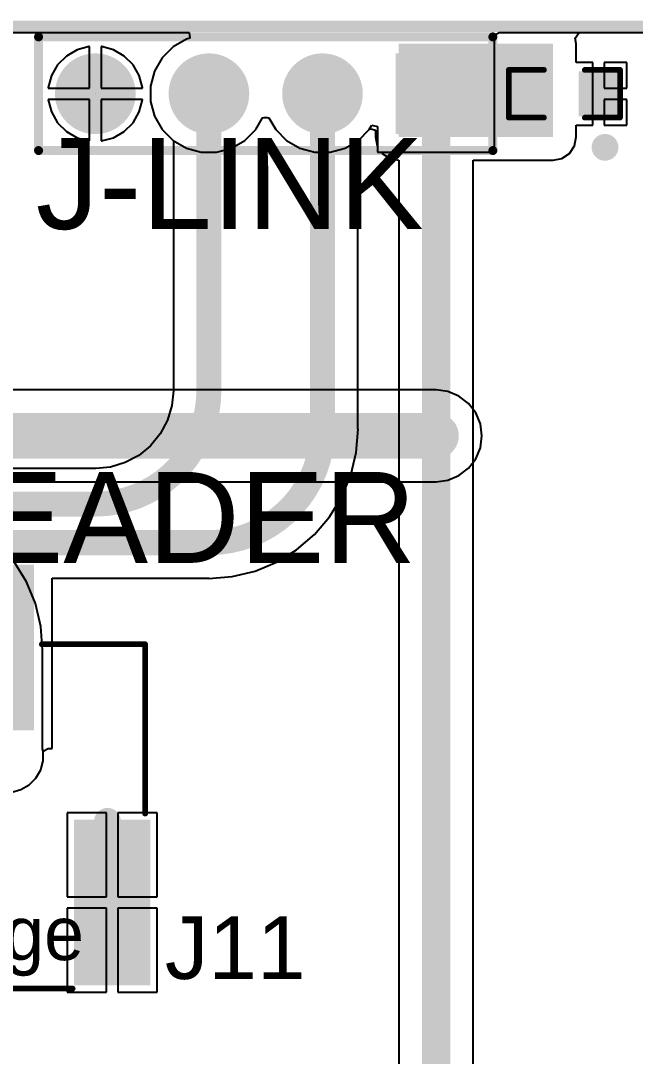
# Model space of a CAD drawing. Header units: millimetres. Extents: x -14 to 145, y 0 to 69.
# Drawn here: x 68.87 to 82.62, y 45.65 to 68.79 of the extents above; entities that cross this region are included whole.
import ezdxf

# ---------------------------------------------------------------- set-up
doc = ezdxf.new("R2010")
doc.units = ezdxf.units.MM
for name, color, linetype in [('BottomLayer', 5, 'Continuous'), ('BottomSolder', 6, 'Continuous'), ('Mechanical2', 216, 'Continuous'), ('MultiLayer', 9, 'Continuous'), ('PadHoleLayer', 156, 'Continuous'), ('TopLayer', 1, 'Continuous'), ('TopOverlay', 2, 'Continuous'), ('TopPaste', 8, 'Continuous'), ('TopSolder', 216, 'Continuous'), ('ViaHoleLayer', 16, 'Continuous')]:
    doc.layers.add(name, color=color, linetype=linetype)
doc.styles.add('Arial', font='', dxfattribs={"height": 0.2})
doc.styles.get('Arial').set_extended_font_data('Arial')

# ---------------------------------------------------------------- blocks, each defined once
blk = doc.blocks.new('WAFER_PH2_0_4PWB_38')
at = {"layer": 'TopLayer'}
for points in [[(-0.5, 1.75), (0.5, 1.75), (0.5, -1.75), (-0.5, -1.75)], [(1.5, 1.75), (2.5, 1.75), (2.5, -1.75), (1.5, -1.75)], [(3.5, 1.75), (4.5, 1.75), (4.5, -1.75), (3.5, -1.75)], [(5.5, 1.75), (6.5, 1.75), (6.5, -1.75), (5.5, -1.75)], [(-3.1, -3.95), (-1.6, -3.95), (-1.6, -7.45), (-3.1, -7.45)], [(7.6, -3.95), (9.1, -3.95), (9.1, -7.45), (7.6, -7.45)]]:
    blk.add_hatch(color=1, dxfattribs=at).paths.add_polyline_path(points)
at = {"layer": 'TopPaste'}
for points in [[(-0.5, 1.75), (0.5, 1.75), (0.5, -1.75), (-0.5, -1.75)], [(1.5, 1.75), (2.5, 1.75), (2.5, -1.75), (1.5, -1.75)], [(3.5, 1.75), (4.5, 1.75), (4.5, -1.75), (3.5, -1.75)], [(5.5, 1.75), (6.5, 1.75), (6.5, -1.75), (5.5, -1.75)], [(-3.1, -3.95), (-1.6, -3.95), (-1.6, -7.45), (-3.1, -7.45)], [(7.6, -3.95), (9.1, -3.95), (9.1, -7.45), (7.6, -7.45)]]:
    blk.add_hatch(color=8, dxfattribs=at).paths.add_polyline_path(points)
at = {"layer": 'TopSolder'}
for points in [[(-0.602, 1.852), (0.602, 1.852), (0.602, -1.852), (-0.602, -1.852)], [(1.398, 1.852), (2.602, 1.852), (2.602, -1.852), (1.398, -1.852)], [(3.398, 1.852), (4.602, 1.852), (4.602, -1.852), (3.398, -1.852)], [(5.398, 1.852), (6.602, 1.852), (6.602, -1.852), (5.398, -1.852)], [(-3.202, -3.848), (-1.498, -3.848), (-1.498, -7.552), (-3.202, -7.552)], [(7.498, -3.848), (9.202, -3.848), (9.202, -7.552), (7.498, -7.552)]]:
    blk.add_hatch(color=216, dxfattribs=at).paths.add_polyline_path(points)
at = {"layer": 'TopOverlay', "const_width": 0.127}
for points in [[(-0.88, 0.706), (-0.727, 0.554)], [(-0.88, 0.401), (-0.88, 0.706)], [(-0.88, 0.401), (-0.727, 0.554)], [(-3.089, 0.071), (-0.778, 0.071)], [(-3.089, -3.714), (-3.089, 0.071)], [(6.778, 0.071), (9.089, 0.071)], [(9.089, -3.714), (9.089, 0.071)], [(-1.432, -7.625), (7.468, -7.625)]]:
    blk.add_lwpolyline(points, dxfattribs=at)
at = {"layer": 'TopOverlay', "const_width": 0.0635}
for points in [[(-0.911, 0.706, 1), (-0.848, 0.706, 1)], [(-0.911, 0.706, 1), (-0.848, 0.706, 1)], [(-0.911, 0.401, 1), (-0.848, 0.401, 1)], [(-0.911, 0.401, 1), (-0.848, 0.401, 1)], [(-0.759, 0.554, 1), (-0.695, 0.554, 1)], [(-0.759, 0.554, 1), (-0.695, 0.554, 1)], [(-3.121, 0.071, 1), (-3.058, 0.071, 1)], [(-3.121, 0.071, 1), (-3.058, 0.071, 1)], [(-0.81, 0.071, 1), (-0.746, 0.071, 1)], [(6.746, 0.071, 1), (6.81, 0.071, 1)], [(9.058, 0.071, 1), (9.121, 0.071, 1)], [(9.058, 0.071, 1), (9.121, 0.071, 1)], [(-3.121, -3.714, 1), (-3.058, -3.714, 1)], [(9.058, -3.714, 1), (9.121, -3.714, 1)], [(-1.464, -7.625, 1), (-1.4, -7.625, 1)], [(7.436, -7.625, 1), (7.5, -7.625, 1)]]:
    blk.add_lwpolyline(points, format="xyb", close=True, dxfattribs=at)
at = {"layer": 'TopOverlay'}
blk.add_text('PCB Edge', height=1.2, rotation=360, dxfattribs=at).set_placement((0.229, -6.988))
blk = doc.blocks.new('HDR1X4__44')
at = {"layer": 'BottomLayer'}
blk.add_hatch(color=5, dxfattribs=at).paths.add_polyline_path([(-0.8, 0.8), (0.8, 0.8), (0.8, -0.8), (-0.8, -0.8)])
h = blk.add_hatch(color=5, dxfattribs=at)
edge = h.paths.add_edge_path()
edge.add_arc((2.54, 0), 0.8, 0, 360)
h = blk.add_hatch(color=5, dxfattribs=at)
edge = h.paths.add_edge_path()
edge.add_arc((5.08, 0), 0.8, 0, 360)
h = blk.add_hatch(color=5, dxfattribs=at)
edge = h.paths.add_edge_path()
edge.add_arc((7.62, 0), 0.8, 0, 360)
at = {"layer": 'BottomSolder'}
blk.add_hatch(color=6, dxfattribs=at).paths.add_polyline_path([(-0.902, 0.902), (0.902, 0.902), (0.902, -0.902), (-0.902, -0.902)])
h = blk.add_hatch(color=6, dxfattribs=at)
edge = h.paths.add_edge_path()
edge.add_arc((2.54, 0), 0.902, 0, 360)
h = blk.add_hatch(color=6, dxfattribs=at)
edge = h.paths.add_edge_path()
edge.add_arc((5.08, 0), 0.902, 0, 360)
h = blk.add_hatch(color=6, dxfattribs=at)
edge = h.paths.add_edge_path()
edge.add_arc((7.62, 0), 0.902, 0, 360)
at = {"layer": 'MultiLayer'}
blk.add_hatch(color=9, dxfattribs=at).paths.add_polyline_path([(-0.8, 0.8), (0.8, 0.8), (0.8, -0.8), (-0.8, -0.8)])
h = blk.add_hatch(color=9, dxfattribs=at)
edge = h.paths.add_edge_path()
edge.add_arc((2.54, 0), 0.8, 0, 360)
h = blk.add_hatch(color=9, dxfattribs=at)
edge = h.paths.add_edge_path()
edge.add_arc((5.08, 0), 0.8, 0, 360)
h = blk.add_hatch(color=9, dxfattribs=at)
edge = h.paths.add_edge_path()
edge.add_arc((7.62, 0), 0.8, 0, 360)
at = {"layer": 'PadHoleLayer'}
h = blk.add_hatch(color=156, dxfattribs=at)
edge = h.paths.add_edge_path()
edge.add_arc((0, 0), 0.475, 0, 360)
h = blk.add_hatch(color=156, dxfattribs=at)
edge = h.paths.add_edge_path()
edge.add_arc((2.54, 0), 0.475, 0, 360)
h = blk.add_hatch(color=156, dxfattribs=at)
edge = h.paths.add_edge_path()
edge.add_arc((5.08, 0), 0.475, 0, 360)
h = blk.add_hatch(color=156, dxfattribs=at)
edge = h.paths.add_edge_path()
edge.add_arc((7.62, 0), 0.475, 0, 360)
at = {"layer": 'TopLayer'}
blk.add_hatch(color=1, dxfattribs=at).paths.add_polyline_path([(-0.8, 0.8), (0.8, 0.8), (0.8, -0.8), (-0.8, -0.8)])
h = blk.add_hatch(color=1, dxfattribs=at)
edge = h.paths.add_edge_path()
edge.add_arc((2.54, 0), 0.8, 0, 360)
h = blk.add_hatch(color=1, dxfattribs=at)
edge = h.paths.add_edge_path()
edge.add_arc((5.08, 0), 0.8, 0, 360)
h = blk.add_hatch(color=1, dxfattribs=at)
edge = h.paths.add_edge_path()
edge.add_arc((7.62, 0), 0.8, 0, 360)
at = {"layer": 'TopSolder'}
blk.add_hatch(color=216, dxfattribs=at).paths.add_polyline_path([(-0.902, 0.902), (0.902, 0.902), (0.902, -0.902), (-0.902, -0.902)])
h = blk.add_hatch(color=216, dxfattribs=at)
edge = h.paths.add_edge_path()
edge.add_arc((2.54, 0), 0.902, 0, 360)
h = blk.add_hatch(color=216, dxfattribs=at)
edge = h.paths.add_edge_path()
edge.add_arc((5.08, 0), 0.902, 0, 360)
h = blk.add_hatch(color=216, dxfattribs=at)
edge = h.paths.add_edge_path()
edge.add_arc((7.62, 0), 0.902, 0, 360)
at = {"layer": 'TopOverlay', "const_width": 0.2}
for points in [[(-1.27, 1.27), (-1.27, -1.27)], [(8.89, 1.27), (-1.27, 1.27)], [(8.89, 1.27), (8.89, -1.27)], [(8.89, -1.27), (-1.27, -1.27)]]:
    blk.add_lwpolyline(points, dxfattribs=at)
at = {"layer": 'TopOverlay', "const_width": 0.1}
for points in [[(-1.32, 1.27, 1), (-1.22, 1.27, 1)], [(-1.32, 1.27, 1), (-1.22, 1.27, 1)], [(8.84, 1.27, 1), (8.94, 1.27, 1)], [(8.84, 1.27, 1), (8.94, 1.27, 1)], [(-1.32, -1.27, 1), (-1.22, -1.27, 1)], [(-1.32, -1.27, 1), (-1.22, -1.27, 1)], [(8.84, -1.27, 1), (8.94, -1.27, 1)], [(8.84, -1.27, 1), (8.94, -1.27, 1)]]:
    blk.add_lwpolyline(points, format="xyb", close=True, dxfattribs=at)
blk = doc.blocks.new('C___0603_59')
at = {"layer": 'TopLayer'}
for points in [[(-0.381, 0.445), (-0.381, -0.445), (-1.143, -0.445), (-1.143, 0.445)], [(1.143, 0.445), (1.143, -0.445), (0.381, -0.445), (0.381, 0.445)]]:
    blk.add_hatch(color=1, dxfattribs=at).paths.add_polyline_path(points)
at = {"layer": 'TopPaste'}
for points in [[(-0.381, 0.445), (-0.381, -0.445), (-1.143, -0.445), (-1.143, 0.445)], [(1.143, 0.445), (1.143, -0.445), (0.381, -0.445), (0.381, 0.445)]]:
    blk.add_hatch(color=8, dxfattribs=at).paths.add_polyline_path(points)
at = {"layer": 'TopSolder'}
for points in [[(-0.321, 0.504), (-0.321, -0.504), (-1.203, -0.504), (-1.203, 0.504)], [(1.203, 0.504), (1.203, -0.504), (0.321, -0.504), (0.321, 0.504)]]:
    blk.add_hatch(color=216, dxfattribs=at).paths.add_polyline_path(points)
at = {"layer": 'TopOverlay', "const_width": 0.127}
for points in [[(-1.245, 0.533), (-1.245, -0.533)], [(-0.457, 0.533), (-1.245, 0.533)], [(1.245, 0.533), (0.457, 0.533)], [(1.245, 0.533), (1.245, -0.533)], [(-0.457, -0.533), (-1.245, -0.533)], [(1.245, -0.533), (0.457, -0.533)]]:
    blk.add_lwpolyline(points, dxfattribs=at)
at = {"layer": 'TopOverlay', "const_width": 0.0635}
for points in [[(-1.276, 0.533, 1), (-1.213, 0.533, 1)], [(-1.276, 0.533, 1), (-1.213, 0.533, 1)], [(-0.489, 0.533, 1), (-0.425, 0.533, 1)], [(0.425, 0.533, 1), (0.489, 0.533, 1)], [(1.213, 0.533, 1), (1.276, 0.533, 1)], [(1.213, 0.533, 1), (1.276, 0.533, 1)], [(-1.276, -0.533, 1), (-1.213, -0.533, 1)], [(-1.276, -0.533, 1), (-1.213, -0.533, 1)], [(-0.489, -0.533, 1), (-0.425, -0.533, 1)], [(0.425, -0.533, 1), (0.489, -0.533, 1)], [(1.213, -0.533, 1), (1.276, -0.533, 1)], [(1.213, -0.533, 1), (1.276, -0.533, 1)]]:
    blk.add_lwpolyline(points, format="xyb", close=True, dxfattribs=at)

msp = doc.modelspace()

# ---------------------------------------------------------------- hatches: boundary and pattern name
at = {"layer": 'BottomLayer'}
h = msp.add_hatch(color=5, dxfattribs=at)
edge = h.paths.add_edge_path()
edge.add_arc((81.94, 65.964), 0.3, 0, 360)
h = msp.add_hatch(color=5, dxfattribs=at)
edge = h.paths.add_edge_path()
edge.add_arc((78.162, 59.516), 0.3, 0, 360)
h = msp.add_hatch(color=5, dxfattribs=at)
edge = h.paths.add_edge_path()
edge.add_arc((70.815, 50.902), 0.3, 0, 360)
at = {"layer": 'TopLayer'}
msp.add_hatch(color=1, dxfattribs=at).paths.add_polyline_path([(77.324, 66.197), (80.778, 66.197), (80.778, 68.279), (77.324, 68.279)])
h = msp.add_hatch(color=1, dxfattribs=at)
edge = h.paths.add_edge_path()
edge.add_arc((81.94, 65.964), 0.3, 0, 360)
h = msp.add_hatch(color=1, dxfattribs=at)
edge = h.paths.add_edge_path()
edge.add_arc((78.162, 59.516), 0.3, 0, 360)
h = msp.add_hatch(color=1, dxfattribs=at)
edge = h.paths.add_edge_path()
edge.add_arc((70.815, 50.902), 0.3, 0, 360)
at = {"layer": 'ViaHoleLayer'}
h = msp.add_hatch(color=16, dxfattribs=at)
edge = h.paths.add_edge_path()
edge.add_arc((81.94, 65.964), 0.15, 0, 360)
h = msp.add_hatch(color=16, dxfattribs=at)
edge = h.paths.add_edge_path()
edge.add_arc((78.162, 59.516), 0.15, 0, 360)
h = msp.add_hatch(color=16, dxfattribs=at)
edge = h.paths.add_edge_path()
edge.add_arc((70.815, 50.902), 0.15, 0, 360)

# ---------------------------------------------------------------- linework, layer by layer
at = {"layer": 'BottomLayer'}
for p, q in [((62.402, 68.529), (72.641, 68.529)), ((72.641, 68.529), (72.658, 68.402)), ((79.47, 68.47), (79.572, 68.529)), ((79.572, 68.529), (97.815, 68.529)), ((72.577, 68.381), (72.279, 68.209)), ((72.658, 68.402), (72.577, 68.381)), ((79.47, 68.402), (79.47, 68.47)), ((79.47, 65.854), (79.47, 68.402)), ((70.135, 68.144), (69.895, 68.005)), ((70.403, 68.216), (70.135, 68.144)), ((70.415, 68.216), (70.403, 68.216)), ((70.415, 67.289), (70.415, 68.216)), ((70.681, 68.216), (70.669, 68.216)), ((70.669, 68.216), (70.669, 67.289)), ((70.949, 68.144), (70.681, 68.216)), ((71.189, 68.005), (70.949, 68.144)), ((72.279, 68.209), (72.035, 67.965)), ((69.895, 68.005), (69.698, 67.809)), ((71.385, 67.809), (71.189, 68.005)), ((72.035, 67.965), (71.863, 67.667)), ((69.698, 67.809), (69.56, 67.569)), ((71.524, 67.569), (71.385, 67.809)), ((71.863, 67.667), (71.774, 67.334)), ((69.56, 67.569), (69.488, 67.301)), ((71.596, 67.301), (71.524, 67.569)), ((69.488, 67.301), (69.488, 67.289)), ((69.488, 67.289), (70.415, 67.289)), ((70.669, 67.289), (71.596, 67.289)), ((71.596, 67.289), (71.596, 67.301)), ((71.774, 67.334), (71.774, 66.99)), ((70.415, 67.035), (69.488, 67.035)), ((69.488, 67.035), (69.488, 67.023)), ((69.488, 67.023), (69.56, 66.755)), ((70.415, 66.108), (70.415, 67.035)), ((71.596, 67.035), (70.669, 67.035)), ((70.669, 67.035), (70.669, 66.108)), ((71.524, 66.755), (71.596, 67.023)), ((71.596, 67.023), (71.596, 67.035)), ((71.774, 66.99), (71.863, 66.657)), ((69.56, 66.755), (69.698, 66.515)), ((71.385, 66.515), (71.524, 66.755)), ((71.863, 66.657), (72.035, 66.359)), ((69.698, 66.515), (69.895, 66.318)), ((71.189, 66.318), (71.385, 66.515)), ((74.128, 66.359), (74.281, 66.623)), ((74.281, 66.623), (74.321, 66.634)), ((74.321, 66.634), (74.382, 66.634)), ((74.382, 66.634), (74.422, 66.623)), ((74.422, 66.623), (74.575, 66.359)), ((76.668, 66.359), (76.727, 66.46)), ((76.727, 66.46), (76.854, 66.426)), ((76.854, 66.426), (76.854, 65.854)), ((69.895, 66.318), (70.135, 66.18)), ((70.949, 66.18), (71.189, 66.318)), ((72.035, 66.359), (72.279, 66.115)), ((73.885, 66.115), (74.128, 66.359)), ((74.575, 66.359), (74.819, 66.115)), ((76.425, 66.115), (76.668, 66.359)), ((70.135, 66.18), (70.403, 66.108)), ((70.403, 66.108), (70.415, 66.108)), ((70.669, 66.108), (70.681, 66.108)), ((70.681, 66.108), (70.949, 66.18)), ((72.279, 66.115), (72.577, 65.943)), ((73.587, 65.943), (73.885, 66.115)), ((74.819, 66.115), (75.117, 65.943)), ((76.127, 65.943), (76.425, 66.115)), ((72.577, 65.943), (72.91, 65.854)), ((72.91, 65.854), (73.254, 65.854)), ((73.254, 65.854), (73.587, 65.943)), ((75.117, 65.943), (75.45, 65.854)), ((75.45, 65.854), (75.794, 65.854)), ((75.794, 65.854), (76.127, 65.943)), ((76.854, 65.854), (79.47, 65.854)), ((78.162, 60.541), (66.315, 60.541)), ((78.427, 60.506), (78.162, 60.541)), ((78.674, 60.404), (78.427, 60.506)), ((78.886, 60.241), (78.674, 60.404)), ((79.049, 60.029), (78.886, 60.241)), ((79.152, 59.782), (79.049, 60.029)), ((79.187, 59.516), (79.152, 59.782)), ((79.152, 59.251), (79.187, 59.516)), ((79.049, 59.004), (79.152, 59.251)), ((78.674, 58.629), (78.886, 58.792)), ((78.886, 58.792), (79.049, 59.004)), ((78.427, 58.527), (78.674, 58.629)), ((66.315, 58.492), (78.162, 58.492)), ((78.162, 58.492), (78.427, 58.527)), ((69.001, 56.252), (68.727, 56.699)), ((69.201, 55.768), (69.001, 56.252)), ((69.323, 55.259), (69.201, 55.768)), ((69.364, 54.737), (69.323, 55.259)), ((69.361, 52.519), (69.361, 54.737)), ((69.361, 54.737), (69.364, 54.737)), ((69.375, 52.468), (69.361, 52.519)), ((69.375, 52.255), (69.375, 52.468)), ((69.32, 52.05), (69.375, 52.255)), ((69.063, 51.715), (69.213, 51.865)), ((69.213, 51.865), (69.32, 52.05)), ((68.879, 51.609), (69.063, 51.715)), ((68.673, 51.554), (68.879, 51.609))]:
    msp.add_line(p, q, dxfattribs=at)
at = {"layer": 'BottomLayer', "const_width": 1.016}
msp.add_lwpolyline([(66.315, 59.516), (78.162, 59.516)], dxfattribs=at)
at = {"layer": 'BottomLayer', "const_width": 0.508}
msp.add_lwpolyline([(77.908, 59.516, 1), (78.416, 59.516, 1)], format="xyb", close=True, dxfattribs=at)
at = {"layer": 'Mechanical2', "const_width": 0.254}
msp.add_lwpolyline([(0, 68.667), (131.267, 68.667)], dxfattribs=at)
at = {"layer": 'TopLayer'}
for p, q in [((62.402, 68.529), (72.641, 68.529)), ((72.641, 68.529), (72.658, 68.402)), ((81.271, 68.402), (81.363, 68.529)), ((81.363, 68.529), (97.838, 68.529)), ((72.577, 68.381), (72.279, 68.209)), ((72.658, 68.402), (72.577, 68.381)), ((81.296, 68.279), (81.271, 68.402)), ((81.296, 67.86), (81.296, 68.279)), ((70.135, 68.144), (69.895, 68.005)), ((70.403, 68.216), (70.135, 68.144)), ((70.415, 68.216), (70.403, 68.216)), ((70.415, 67.289), (70.415, 68.216)), ((70.681, 68.216), (70.669, 68.216)), ((70.669, 68.216), (70.669, 67.289)), ((70.949, 68.144), (70.681, 68.216)), ((71.189, 68.005), (70.949, 68.144)), ((72.279, 68.209), (72.035, 67.965)), ((69.895, 68.005), (69.698, 67.809)), ((71.385, 67.809), (71.189, 68.005)), ((72.035, 67.965), (71.863, 67.667)), ((81.667, 67.86), (81.296, 67.86)), ((81.667, 67.162), (81.667, 67.86)), ((82.429, 67.86), (81.921, 67.86)), ((81.921, 67.86), (81.921, 67.289)), ((82.429, 67.289), (82.429, 67.86)), ((69.698, 67.809), (69.56, 67.569)), ((71.524, 67.569), (71.385, 67.809)), ((71.863, 67.667), (71.774, 67.334)), ((69.56, 67.569), (69.488, 67.301)), ((71.596, 67.301), (71.524, 67.569)), ((69.488, 67.301), (69.488, 67.289)), ((69.488, 67.289), (70.415, 67.289)), ((70.542, 67.162), (70.542, 67.162)), ((70.542, 67.162), (70.542, 67.162)), ((70.542, 67.162), (70.542, 67.162)), ((70.669, 67.289), (71.596, 67.289)), ((71.596, 67.289), (71.596, 67.301)), ((71.774, 67.334), (71.774, 66.99)), ((81.667, 66.463), (81.667, 67.162)), ((81.921, 67.289), (82.429, 67.289)), ((70.415, 67.035), (69.488, 67.035)), ((69.488, 67.035), (69.488, 67.023)), ((69.488, 67.023), (69.56, 66.755)), ((70.415, 66.108), (70.415, 67.035)), ((71.596, 67.035), (70.669, 67.035)), ((70.669, 67.035), (70.669, 66.108)), ((71.524, 66.755), (71.596, 67.023)), ((71.596, 67.023), (71.596, 67.035)), ((71.774, 66.99), (71.863, 66.657)), ((82.429, 67.035), (81.921, 67.035)), ((81.921, 67.035), (81.921, 66.463)), ((82.429, 66.463), (82.429, 67.035)), ((69.56, 66.755), (69.698, 66.515)), ((71.385, 66.515), (71.524, 66.755)), ((71.863, 66.657), (72.035, 66.359)), ((69.698, 66.515), (69.895, 66.318)), ((71.189, 66.318), (71.385, 66.515)), ((81.296, 66.197), (81.296, 66.463)), ((81.296, 66.463), (81.667, 66.463)), ((81.921, 66.463), (82.429, 66.463)), ((69.895, 66.318), (70.135, 66.18)), ((70.949, 66.18), (71.189, 66.318)), ((72.035, 66.359), (72.279, 66.115)), ((76.425, 66.115), (76.668, 66.359)), ((76.668, 66.359), (76.683, 66.384)), ((76.683, 66.384), (76.806, 66.351)), ((76.806, 66.351), (76.806, 66.197)), ((76.806, 66.197), (76.845, 65.998)), ((81.256, 65.998), (81.296, 66.197)), ((70.135, 66.18), (70.403, 66.108)), ((70.403, 66.108), (70.415, 66.108)), ((70.669, 66.108), (70.681, 66.108)), ((70.681, 66.108), (70.949, 66.18)), ((72.279, 66.115), (72.288, 66.11)), ((72.288, 66.11), (72.288, 60.532)), ((76.416, 66.11), (76.425, 66.115)), ((76.416, 59.669), (76.416, 66.11)), ((76.845, 65.998), (76.854, 65.985)), ((76.854, 65.985), (76.854, 65.854)), ((81.144, 65.83), (81.256, 65.998)), ((76.854, 65.854), (76.942, 65.854)), ((76.942, 65.854), (76.957, 65.83)), ((76.957, 65.83), (77.125, 65.718)), ((80.976, 65.718), (81.144, 65.83)), ((77.125, 65.718), (77.324, 65.679)), ((77.324, 65.679), (77.329, 65.679)), ((77.329, 65.679), (77.329, 59.516)), ((78.994, 59.516), (78.994, 65.679)), ((78.994, 65.679), (80.778, 65.679)), ((80.778, 65.679), (80.976, 65.718)), ((72.289, 60.522), (72.256, 60.191)), ((72.288, 60.532), (72.289, 60.522)), ((72.256, 60.191), (72.157, 59.863)), ((72.157, 59.863), (71.995, 59.561)), ((71.995, 59.561), (71.778, 59.296)), ((76.378, 59.147), (76.419, 59.669)), ((76.419, 59.669), (76.416, 59.669)), ((77.329, 59.516), (77.329, 44.124)), ((78.994, 44.124), (78.994, 59.516)), ((71.778, 59.296), (71.513, 59.079)), ((71.513, 59.079), (71.211, 58.917)), ((76.256, 58.637), (76.378, 59.147)), ((70.542, 58.787), (52.401, 58.787)), ((70.553, 58.785), (70.542, 58.787)), ((70.883, 58.818), (70.553, 58.785)), ((71.211, 58.917), (70.883, 58.818)), ((76.056, 58.154), (76.256, 58.637)), ((75.782, 57.707), (76.056, 58.154)), ((75.442, 57.309), (75.782, 57.707)), ((75.044, 56.969), (75.442, 57.309)), ((74.597, 56.695), (75.044, 56.969)), ((73.604, 56.372), (74.113, 56.495)), ((74.113, 56.495), (74.597, 56.695)), ((69.575, 52.53), (69.575, 56.335)), ((69.575, 56.335), (73.082, 56.335)), ((73.082, 56.331), (73.604, 56.372)), ((73.082, 56.335), (73.082, 56.331)), ((69.375, 52.468), (69.49, 52.53)), ((69.375, 52.255), (69.375, 52.468)), ((69.49, 52.53), (69.575, 52.53)), ((69.32, 52.05), (69.375, 52.255)), ((69.063, 51.715), (69.213, 51.865)), ((69.213, 51.865), (69.32, 52.05)), ((68.879, 51.609), (69.063, 51.715)), ((68.673, 51.554), (68.879, 51.609)), ((70.79, 51.092), (69.913, 51.092)), ((69.913, 51.092), (69.913, 49.215)), ((70.79, 49.215), (70.79, 51.092)), ((71.921, 51.092), (71.044, 51.092)), ((71.044, 51.092), (71.044, 49.215)), ((71.921, 49.215), (71.921, 51.092)), ((69.913, 49.215), (70.79, 49.215)), ((71.044, 49.215), (71.921, 49.215)), ((70.79, 48.961), (69.913, 48.961)), ((69.913, 48.961), (69.913, 47.084)), ((70.79, 47.084), (70.79, 48.961)), ((71.921, 48.961), (71.044, 48.961)), ((71.044, 48.961), (71.044, 47.084)), ((71.921, 47.084), (71.921, 48.961)), ((69.913, 47.084), (70.79, 47.084)), ((71.044, 47.084), (71.921, 47.084))]:
    msp.add_line(p, q, dxfattribs=at)
for points, const_width in [([(73.082, 60.532), (73.082, 67.136)], 0.559), ([(75.622, 59.669), (75.622, 67.136)], 0.559), ([(78.162, 59.516), (78.162, 67.162)], 0.635), ([(78.162, 44.124), (78.162, 59.516)], 0.635), ([(46.922, 57.992), (70.542, 57.992)], 0.559), ([(53.397, 57.129), (73.082, 57.129)], 0.559)]:
    msp.add_lwpolyline(points, dxfattribs=dict(at, const_width=const_width))
for points, const_width in [([(72.942, 67.136, 1), (73.221, 67.136, 1)], 0.279), ([(75.482, 67.136, 1), (75.761, 67.136, 1)], 0.279), ([(78.003, 67.162, 1), (78.32, 67.162, 1)], 0.318), ([(72.942, 60.532, 1), (73.221, 60.532, 1)], 0.279), ([(72.942, 60.532, 1), (73.221, 60.532, 1)], 0.279), ([(75.482, 59.669, 1), (75.761, 59.669, 1)], 0.279), ([(75.482, 59.669, 1), (75.761, 59.669, 1)], 0.279), ([(78.003, 59.516, 1), (78.32, 59.516, 1)], 0.318), ([(78.003, 59.516, 1), (78.32, 59.516, 1)], 0.318), ([(70.402, 57.992, 1), (70.681, 57.992, 1)], 0.279), ([(70.402, 57.992, 1), (70.681, 57.992, 1)], 0.279), ([(72.942, 57.129, 1), (73.221, 57.129, 1)], 0.279), ([(72.942, 57.129, 1), (73.221, 57.129, 1)], 0.279)]:
    msp.add_lwpolyline(points, format="xyb", close=True, dxfattribs=dict(at, const_width=const_width))
at = {"layer": 'TopLayer', "const_width": 0.559}
for points in [[(73.082, 60.532, -0.414214), (70.542, 57.992)], [(75.622, 59.669, -0.414214), (73.082, 57.129)]]:
    msp.add_lwpolyline(points, format="xyb", dxfattribs=at)

# ---------------------------------------------------------------- block references
at = {"rotation": 180}
for name, p in [('HDR1X4__44', (78.162, 67.162)), ('C___0603_59', (81.032, 67.162))]:
    msp.add_blockref(name, p, dxfattribs=at)
msp.add_blockref('WAFER_PH2_0_4PWB_38', (62.567, 54.788))

# ---------------------------------------------------------------- texts
at = {"layer": 'TopOverlay', "style": 'Arial'}
for s, p in [('J-LINK', (69.209, 64.139)), ('LCD HEADER', (59.417, 56.677))]:
    msp.add_text(s, height=2.032, rotation=360, dxfattribs=at).set_placement(p)
msp.add_text('J11', height=1.397, dxfattribs=at).set_placement((72.096, 47.378))

doc.saveas('drawing.dxf')
